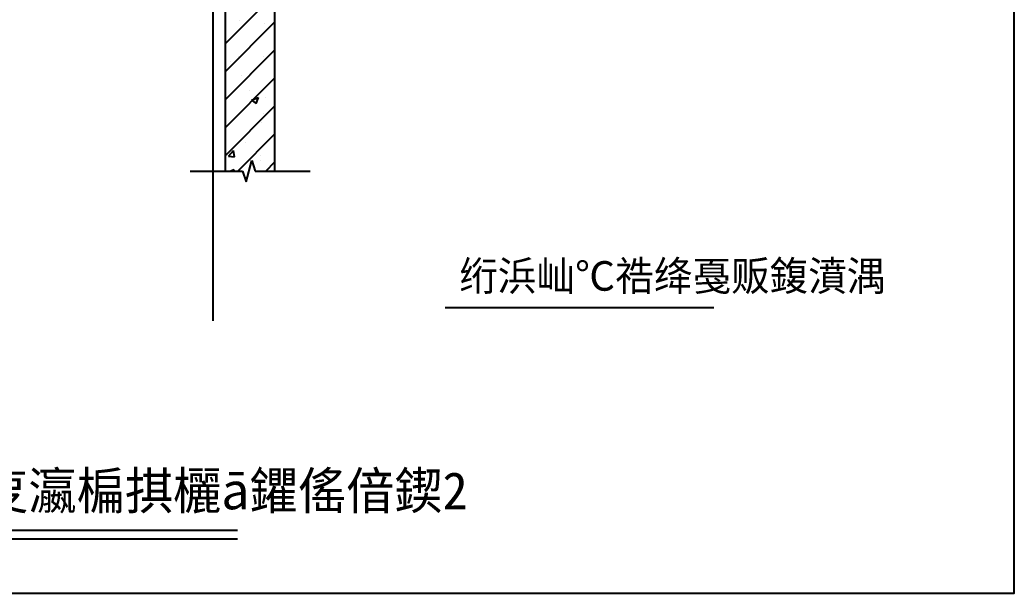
# Model space of a CAD drawing. Header units: metres. Extents: x 0 to 193, y 0 to 136.
# Drawn here: x 96.5 to 193.1, y 0 to 55.6 of the extents above; entities that cross this region are included whole.
import ezdxf

# ---------------------------------------------------------------- set-up
doc = ezdxf.new("R2010")
doc.units = ezdxf.units.M
doc.layers.add(' ', color=7, linetype='Continuous')

msp = doc.modelspace()

# ---------------------------------------------------------------- linework, layer by layer
at = {"layer": ' '}
for p, q in [((121.29, 40.93), (121.29, 63.78)), ((116.49, 40.93), (116.49, 63.18)), ((118.48, 39.9), (119.04, 41.96)), ((119.04, 41.96), (119.37, 40.93)), ((113.06, 40.93), (118.15, 40.93)), ((118.15, 40.93), (118.48, 39.9)), ((119.37, 40.93), (124.72, 40.93))]:
    msp.add_line(p, q, dxfattribs=at)
for p, q in [((115.29, 26.41), (115.29, 114.75)), ((116.49, 53.31), (121.29, 58.11)), ((116.49, 50.6), (121.29, 55.4)), ((117.86, 55.53), (117.86, 55.53)), ((120.3, 55.2), (120.3, 55.2)), ((116.49, 47.88), (121.29, 52.68)), ((117.01, 51.59), (117.01, 51.59)), ((117.74, 52.06), (117.74, 52.06)), ((120.19, 52.01), (120.19, 52.01)), ((119.03, 50.3), (119.03, 50.3)), ((116.49, 45.17), (121.29, 49.97)), ((118.05, 50.18), (118.05, 50.18)), ((118.85, 48.75), (118.85, 48.75)), ((120.07, 48.81), (120.07, 48.81)), ((119, 47.8), (119.68, 48.06)), ((119, 47.8), (119.48, 47.48)), ((119.48, 47.48), (119.68, 48.06)), ((120.35, 48.07), (120.35, 48.07)), ((116.49, 42.45), (121.29, 47.25)), ((120.22, 46.5), (120.22, 46.5)), ((119.95, 45.62), (119.95, 45.62)), ((117.68, 40.93), (121.29, 44.54)), ((118.41, 43.75), (118.41, 43.75)), ((116.79, 42.37), (117.25, 42.92)), ((117.36, 42.32), (117.25, 42.92)), ((116.79, 42.37), (117.36, 42.32)), ((118.35, 41.59), (118.35, 41.59)), ((119.84, 42.42), (119.84, 42.42)), ((119.86, 41.98), (119.86, 41.98)), ((120.4, 40.93), (121.29, 41.82)), ((116.9, 40.93), (117.34, 41.1)), ((117.28, 40.93), (117.34, 41.1)), ((137.81, 27.71), (163.91, 27.71)), ((77.95, 6.12), (117.65, 6.12)), ((77.95, 5.25), (117.65, 5.25))]:
    msp.add_line(p, q)
msp.add_lwpolyline([(0, 0), (193.05, 0), (193.05, 136.5), (0, 136.5), (0, 0)])

# ---------------------------------------------------------------- texts
for s, height, p in [('绗浜屾℃祰绛戞贩鍑濆湡', 2.88, (139.18, 29.33)), ('鍙屽欏叓瀛楄掑欐ā鑺傜偣鍥2', 3.6, (78.64, 8.13))]:
    msp.add_text(s, height=height).set_placement(p)

doc.saveas('drawing.dxf')
